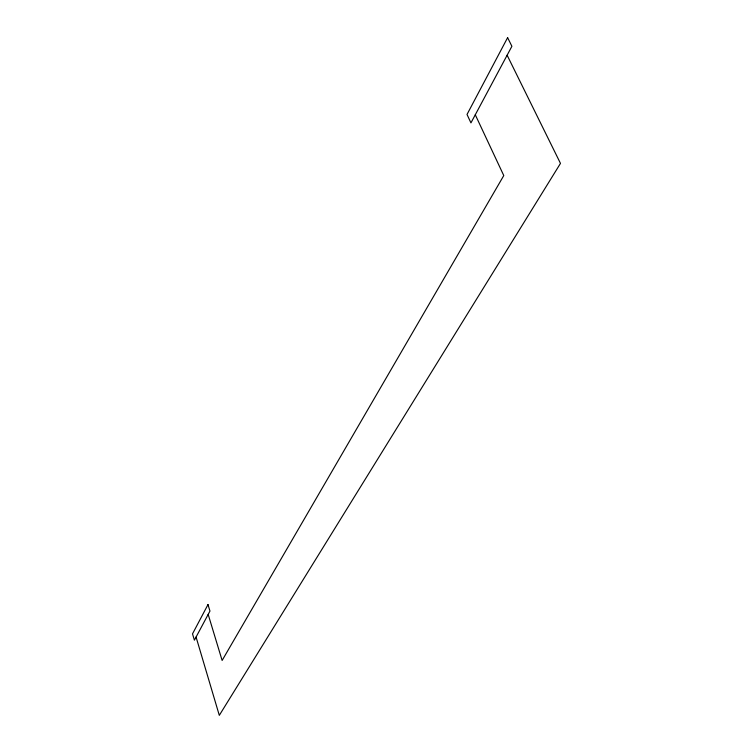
<?xml version="1.0" encoding="UTF-8"?>
<svg xmlns="http://www.w3.org/2000/svg" width="753" height="753" viewBox="0 0 753 753"><rect width="100%" height="100%" fill="white"/><g stroke="black" fill="none" stroke-linecap="round" stroke-linejoin="round"><path stroke-width="1.13" d="M507.127 55.214L560.477 163.392L219.302 715.35L196.072 637.038M475.284 114.776L503.776 175.562L222.126 660.456L208.176 614.401M207.988 604.584L192.523 633.847L194.396 640.182L209.965 611.06L207.988 604.584M507.616 37.65L467.02 114.456L470.945 122.89L511.899 46.281L507.616 37.65"/></g></svg>
